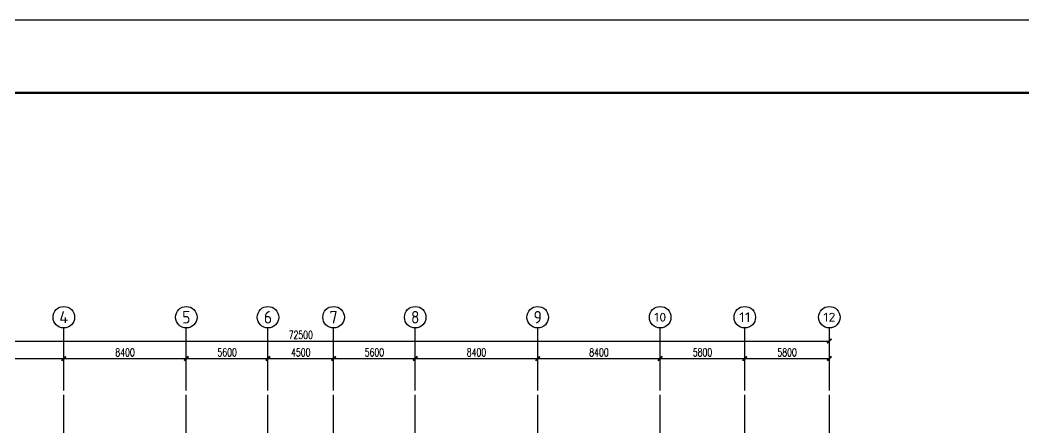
# Model space of a CAD drawing. Extents: x -1 to 1050000, y -900000 to 0.
# Drawn here: x 249692 to 318533, y -219815 to -191800 of the extents above; entities that cross this region are included whole.
import ezdxf
from ezdxf.enums import TextEntityAlignment as Align

# ---------------------------------------------------------------- set-up
doc = ezdxf.new("R2010")
doc.units = 0
doc.header["$LTSCALE"] = 1000
doc.header["$MEASUREMENT"] = 0
for name, color, linetype in [('AXIS', 3, 'Continuous'), ('AXIS_TEXT', 7, 'Continuous'), ('G-ANNO-TTLB-THIN', 151, 'Continuous')]:
    doc.layers.add(name, color=color, linetype=linetype)
doc.layers.add('DOTE', color=1, linetype='Continuous', plot=False)
doc.layers.add('G-ANNO-TTLB-WIDE', color=214, linetype='Continuous', lineweight=100)
doc.styles.add('_TCH_AXIS', font='tssdeng.shx', dxfattribs={"bigfont": 'GBCBIG.shx'})
doc.styles.add('_TCH_DIM_T3', font='SIMPLEX', dxfattribs={"width": 0.705882, "bigfont": 'GBCBIG'})
doc.styles.add('COMPLEX', font='COMPLEX')
doc.dimstyles.new('_TCH_ARCH&&100', dxfattribs={"dimtxt": 297.5, "dimasz": 100, "dimexe": 250, "dimexo": 300, "dimgap": 126.25, "dimtad": 1, "dimdec": 0, "dimzin": 0, "dimdsep": 46, "dimtxsty": '_TCH_DIM_T3', "dimblk": 'ARCHTICK', "dimcen": 0.09, "dimclrt": 7, "dimazin": 2, "dimtfac": 1, "dimtdec": 0, "dimtix": 1, "dimtmove": 2, "dimatfit": 3, "dimfxl": 1, "dimtolj": 1, "dimtzin": 0, "dimarcsym": 0})

# ---------------------------------------------------------------- blocks, each defined once
blk = doc.blocks.new('_AXISO')
blk.add_circle((0, 0), 0.5)
at = {"layer": 'AXIS_TEXT', "style": 'COMPLEX', "width": 1.041667}
blk.add_attdef('A', text='', height=0.56, dxfattribs=at).set_placement((-0.25, -0.28), (0.25, -0.28), align=Align.FIT)
blk = doc.blocks.new('_ArchTick')
at = {"color": 0, "linetype": 'ByBlock', "const_width": 0.4}
blk.add_lwpolyline([(-0.5, -0.5), (0.5, 0.5)], dxfattribs=at)
blk = doc.blocks.new('*D224')
at = {"layer": 'AXIS', "color": 0, "lineweight": -2, "transparency": 16777216}
for p, q in [((244291, -217247), (244291, -214797)), ((244291, -215047), (252691, -215047)), ((252691, -217247), (252691, -214797))]:
    blk.add_line(p, q, dxfattribs=at)
at = {"layer": 'Defpoints', "color": 0, "transparency": 16777216}
for p in [(252691, -215047), (244291, -217547), (252691, -217547)]:
    blk.add_point(p, dxfattribs=at)
at = {"layer": 'AXIS', "color": 0, "lineweight": -2, "transparency": 16777216, "xscale": 300, "yscale": 300, "zscale": 300, "rotation": 180}
blk.add_blockref('_ArchTick', (244291, -215047), dxfattribs=at)
at = {"layer": 'AXIS', "color": 0, "lineweight": -2, "transparency": 16777216, "xscale": 300, "yscale": 300, "zscale": 300}
blk.add_blockref('_ArchTick', (252691, -215047), dxfattribs=at)
at = {"layer": 'AXIS', "color": 7, "transparency": 16777216, "insert": (248491, -214622), "char_height": 550, "attachment_point": 5, "style": '_TCH_DIM_T3'}
blk.add_mtext('\\A1;8400', dxfattribs=at)
blk = doc.blocks.new('*D225')
at = {"layer": 'AXIS', "color": 0, "lineweight": -2, "transparency": 16777216}
for p, q in [((252691, -217247), (252691, -214797)), ((252691, -215047), (261091, -215047)), ((261091, -217247), (261091, -214797))]:
    blk.add_line(p, q, dxfattribs=at)
at = {"layer": 'Defpoints', "color": 0, "transparency": 16777216}
for p in [(261091, -215047), (252691, -217547), (261091, -217547)]:
    blk.add_point(p, dxfattribs=at)
at = {"layer": 'AXIS', "color": 0, "lineweight": -2, "transparency": 16777216, "xscale": 300, "yscale": 300, "zscale": 300, "rotation": 180}
blk.add_blockref('_ArchTick', (252691, -215047), dxfattribs=at)
at = {"layer": 'AXIS', "color": 0, "lineweight": -2, "transparency": 16777216, "xscale": 300, "yscale": 300, "zscale": 300}
blk.add_blockref('_ArchTick', (261091, -215047), dxfattribs=at)
at = {"layer": 'AXIS', "color": 7, "transparency": 16777216, "insert": (256891, -214622), "char_height": 550, "attachment_point": 5, "style": '_TCH_DIM_T3'}
blk.add_mtext('\\A1;8400', dxfattribs=at)
blk = doc.blocks.new('*D226')
at = {"layer": 'AXIS', "color": 0, "lineweight": -2, "transparency": 16777216}
for p, q in [((261091, -217247), (261091, -214797)), ((261091, -215047), (266691, -215047)), ((266691, -217247), (266691, -214797))]:
    blk.add_line(p, q, dxfattribs=at)
at = {"layer": 'Defpoints', "color": 0, "transparency": 16777216}
for p in [(266691, -215047), (261091, -217547), (266691, -217547)]:
    blk.add_point(p, dxfattribs=at)
at = {"layer": 'AXIS', "color": 0, "lineweight": -2, "transparency": 16777216, "xscale": 300, "yscale": 300, "zscale": 300, "rotation": 180}
blk.add_blockref('_ArchTick', (261091, -215047), dxfattribs=at)
at = {"layer": 'AXIS', "color": 0, "lineweight": -2, "transparency": 16777216, "xscale": 300, "yscale": 300, "zscale": 300}
blk.add_blockref('_ArchTick', (266691, -215047), dxfattribs=at)
at = {"layer": 'AXIS', "color": 7, "transparency": 16777216, "insert": (263891, -214622), "char_height": 550, "attachment_point": 5, "style": '_TCH_DIM_T3'}
blk.add_mtext('\\A1;5600', dxfattribs=at)
blk = doc.blocks.new('*D227')
at = {"layer": 'AXIS', "color": 0, "lineweight": -2, "transparency": 16777216}
for p, q in [((266691, -217247), (266691, -214797)), ((266691, -215047), (271191, -215047)), ((271191, -217247), (271191, -214797))]:
    blk.add_line(p, q, dxfattribs=at)
at = {"layer": 'Defpoints', "color": 0, "transparency": 16777216}
for p in [(271191, -215047), (266691, -217547), (271191, -217547)]:
    blk.add_point(p, dxfattribs=at)
at = {"layer": 'AXIS', "color": 0, "lineweight": -2, "transparency": 16777216, "xscale": 300, "yscale": 300, "zscale": 300, "rotation": 180}
blk.add_blockref('_ArchTick', (266691, -215047), dxfattribs=at)
at = {"layer": 'AXIS', "color": 0, "lineweight": -2, "transparency": 16777216, "xscale": 300, "yscale": 300, "zscale": 300}
blk.add_blockref('_ArchTick', (271191, -215047), dxfattribs=at)
at = {"layer": 'AXIS', "color": 7, "transparency": 16777216, "insert": (268941, -214622), "char_height": 550, "attachment_point": 5, "style": '_TCH_DIM_T3'}
blk.add_mtext('\\A1;4500', dxfattribs=at)
blk = doc.blocks.new('*D228')
at = {"layer": 'AXIS', "color": 0, "lineweight": -2, "transparency": 16777216}
for p, q in [((271191, -217247), (271191, -214797)), ((271191, -215047), (276791, -215047)), ((276791, -217247), (276791, -214797))]:
    blk.add_line(p, q, dxfattribs=at)
at = {"layer": 'Defpoints', "color": 0, "transparency": 16777216}
for p in [(276791, -215047), (271191, -217547), (276791, -217547)]:
    blk.add_point(p, dxfattribs=at)
at = {"layer": 'AXIS', "color": 0, "lineweight": -2, "transparency": 16777216, "xscale": 300, "yscale": 300, "zscale": 300, "rotation": 180}
blk.add_blockref('_ArchTick', (271191, -215047), dxfattribs=at)
at = {"layer": 'AXIS', "color": 0, "lineweight": -2, "transparency": 16777216, "xscale": 300, "yscale": 300, "zscale": 300}
blk.add_blockref('_ArchTick', (276791, -215047), dxfattribs=at)
at = {"layer": 'AXIS', "color": 7, "transparency": 16777216, "insert": (273991, -214622), "char_height": 550, "attachment_point": 5, "style": '_TCH_DIM_T3'}
blk.add_mtext('\\A1;5600', dxfattribs=at)
blk = doc.blocks.new('*D229')
at = {"layer": 'AXIS', "color": 0, "lineweight": -2, "transparency": 16777216}
for p, q in [((276791, -217247), (276791, -214797)), ((276791, -215047), (285191, -215047)), ((285191, -217247), (285191, -214797))]:
    blk.add_line(p, q, dxfattribs=at)
at = {"layer": 'Defpoints', "color": 0, "transparency": 16777216}
for p in [(285191, -215047), (276791, -217547), (285191, -217547)]:
    blk.add_point(p, dxfattribs=at)
at = {"layer": 'AXIS', "color": 0, "lineweight": -2, "transparency": 16777216, "xscale": 300, "yscale": 300, "zscale": 300, "rotation": 180}
blk.add_blockref('_ArchTick', (276791, -215047), dxfattribs=at)
at = {"layer": 'AXIS', "color": 0, "lineweight": -2, "transparency": 16777216, "xscale": 300, "yscale": 300, "zscale": 300}
blk.add_blockref('_ArchTick', (285191, -215047), dxfattribs=at)
at = {"layer": 'AXIS', "color": 7, "transparency": 16777216, "insert": (280991, -214622), "char_height": 550, "attachment_point": 5, "style": '_TCH_DIM_T3'}
blk.add_mtext('\\A1;8400', dxfattribs=at)
blk = doc.blocks.new('*D230')
at = {"layer": 'AXIS', "color": 0, "lineweight": -2, "transparency": 16777216}
for p, q in [((285191, -217247), (285191, -214797)), ((285191, -215047), (293591, -215047)), ((293591, -217247), (293591, -214797))]:
    blk.add_line(p, q, dxfattribs=at)
at = {"layer": 'Defpoints', "color": 0, "transparency": 16777216}
for p in [(293591, -215047), (285191, -217547), (293591, -217547)]:
    blk.add_point(p, dxfattribs=at)
at = {"layer": 'AXIS', "color": 0, "lineweight": -2, "transparency": 16777216, "xscale": 300, "yscale": 300, "zscale": 300, "rotation": 180}
blk.add_blockref('_ArchTick', (285191, -215047), dxfattribs=at)
at = {"layer": 'AXIS', "color": 0, "lineweight": -2, "transparency": 16777216, "xscale": 300, "yscale": 300, "zscale": 300}
blk.add_blockref('_ArchTick', (293591, -215047), dxfattribs=at)
at = {"layer": 'AXIS', "color": 7, "transparency": 16777216, "insert": (289391, -214622), "char_height": 550, "attachment_point": 5, "style": '_TCH_DIM_T3'}
blk.add_mtext('\\A1;8400', dxfattribs=at)
blk = doc.blocks.new('*D231')
at = {"layer": 'AXIS', "color": 0, "lineweight": -2, "transparency": 16777216}
for p, q in [((293591, -217247), (293591, -214797)), ((293591, -215047), (299391, -215047)), ((299391, -217247), (299391, -214797))]:
    blk.add_line(p, q, dxfattribs=at)
at = {"layer": 'Defpoints', "color": 0, "transparency": 16777216}
for p in [(299391, -215047), (293591, -217547), (299391, -217547)]:
    blk.add_point(p, dxfattribs=at)
at = {"layer": 'AXIS', "color": 0, "lineweight": -2, "transparency": 16777216, "xscale": 300, "yscale": 300, "zscale": 300, "rotation": 180}
blk.add_blockref('_ArchTick', (293591, -215047), dxfattribs=at)
at = {"layer": 'AXIS', "color": 0, "lineweight": -2, "transparency": 16777216, "xscale": 300, "yscale": 300, "zscale": 300}
blk.add_blockref('_ArchTick', (299391, -215047), dxfattribs=at)
at = {"layer": 'AXIS', "color": 7, "transparency": 16777216, "insert": (296491, -214622), "char_height": 550, "attachment_point": 5, "style": '_TCH_DIM_T3'}
blk.add_mtext('\\A1;5800', dxfattribs=at)
blk = doc.blocks.new('*D232')
at = {"layer": 'AXIS', "color": 0, "lineweight": -2, "transparency": 16777216}
for p, q in [((299391, -217247), (299391, -214797)), ((299391, -215047), (305191, -215047)), ((305191, -217247), (305191, -214797))]:
    blk.add_line(p, q, dxfattribs=at)
at = {"layer": 'Defpoints', "color": 0, "transparency": 16777216}
for p in [(305191, -215047), (299391, -217547), (305191, -217547)]:
    blk.add_point(p, dxfattribs=at)
at = {"layer": 'AXIS', "color": 0, "lineweight": -2, "transparency": 16777216, "xscale": 300, "yscale": 300, "zscale": 300, "rotation": 180}
blk.add_blockref('_ArchTick', (299391, -215047), dxfattribs=at)
at = {"layer": 'AXIS', "color": 0, "lineweight": -2, "transparency": 16777216, "xscale": 300, "yscale": 300, "zscale": 300}
blk.add_blockref('_ArchTick', (305191, -215047), dxfattribs=at)
at = {"layer": 'AXIS', "color": 7, "transparency": 16777216, "insert": (302291, -214622), "char_height": 550, "attachment_point": 5, "style": '_TCH_DIM_T3'}
blk.add_mtext('\\A1;5800', dxfattribs=at)
blk = doc.blocks.new('*D233')
at = {"layer": 'AXIS', "color": 0, "lineweight": -2, "transparency": 16777216}
for p, q in [((232691, -216847), (232691, -213597)), ((232691, -213847), (305191, -213847)), ((305191, -216847), (305191, -213597))]:
    blk.add_line(p, q, dxfattribs=at)
at = {"layer": 'Defpoints', "color": 0, "transparency": 16777216}
for p in [(305191, -213847), (232691, -217147), (305191, -217147)]:
    blk.add_point(p, dxfattribs=at)
at = {"layer": 'AXIS', "color": 0, "lineweight": -2, "transparency": 16777216, "xscale": 300, "yscale": 300, "zscale": 300, "rotation": 180}
blk.add_blockref('_ArchTick', (232691, -213847), dxfattribs=at)
at = {"layer": 'AXIS', "color": 0, "lineweight": -2, "transparency": 16777216, "xscale": 300, "yscale": 300, "zscale": 300}
blk.add_blockref('_ArchTick', (305191, -213847), dxfattribs=at)
at = {"layer": 'AXIS', "color": 7, "transparency": 16777216, "insert": (268941, -213422), "char_height": 550, "attachment_point": 5, "style": '_TCH_DIM_T3'}
blk.add_mtext('\\A1;72500', dxfattribs=at)

msp = doc.modelspace()

# ---------------------------------------------------------------- linework, layer by layer
at = {"layer": 'AXIS'}
for p, q in [((252690.6, -216947.09), (252690.6, -212947.09)), ((261090.6, -216947.09), (261090.6, -212947.09)), ((266690.6, -216947.09), (266690.6, -212947.09)), ((271190.6, -216947.09), (271190.6, -212947.09)), ((276790.6, -216947.09), (276790.6, -212947.09)), ((285190.6, -216947.09), (285190.6, -212947.09)), ((293590.6, -216947.09), (293590.6, -212947.09)), ((299390.6, -216947.09), (299390.6, -212947.09)), ((305190.6, -216947.09), (305190.6, -212947.09))]:
    msp.add_line(p, q, dxfattribs=at)
at = {"layer": 'DOTE'}
for p, q in [((252690.6, -270847.09), (252690.6, -217547.09)), ((261090.6, -270847.09), (261090.6, -217547.09)), ((266690.6, -270847.09), (266690.6, -217547.09)), ((271190.6, -270847.09), (271190.6, -217547.09)), ((276790.6, -270847.09), (276790.6, -217547.09)), ((285190.6, -270847.09), (285190.6, -217547.09)), ((293590.6, -270847.09), (293590.6, -217547.09)), ((299390.6, -270847.09), (299390.6, -217547.09)), ((305190.6, -270847.09), (305190.6, -217547.09))]:
    msp.add_line(p, q, dxfattribs=at)
at = {"layer": 'G-ANNO-TTLB-THIN'}
msp.add_lwpolyline([(209999.47, -191800.03), (209999.47, -360000.03), (328799.47, -360000.03), (328799.47, -191800.03)], close=True, dxfattribs=at)
at = {"layer": 'G-ANNO-TTLB-WIDE'}
msp.add_lwpolyline([(326799.47, -196800.03), (211999.47, -196800.03), (211999.47, -358000.03), (326799.47, -358000.03)], close=True, dxfattribs=at)

# ---------------------------------------------------------------- block references
at = {"layer": 'AXIS'}
ref = msp.add_blockref('_AXISO', (252690.6, -212208.84), dxfattribs=dict(at, xscale=1476.510067114094, yscale=1476.510067114094, zscale=1476.510067114094))
ref.add_attrib('A', '4', dxfattribs={"layer": 'AXIS_TEXT', "height": 822.12, "style": '_TCH_AXIS', "width": 1.320635}).set_placement((252377.41, -212619.9), (253003.79, -212619.9), align=Align.FIT)
ref = msp.add_blockref('_AXISO', (261090.6, -212208.84), dxfattribs=dict(at, xscale=1476.510067114094, yscale=1476.510067114094, zscale=1476.510067114094))
ref.add_attrib('A', '5', dxfattribs={"layer": 'AXIS_TEXT', "height": 859.97, "style": '_TCH_AXIS', "width": 1.238095}).set_placement((260803.94, -212638.82), (261377.25, -212638.82), align=Align.FIT)
ref = msp.add_blockref('_AXISO', (266690.6, -212208.84), dxfattribs=dict(at, xscale=1476.510067114094, yscale=1476.510067114094, zscale=1476.510067114094))
ref.add_attrib('A', '6', dxfattribs={"layer": 'AXIS_TEXT', "height": 859.97, "style": '_TCH_AXIS', "width": 1.333333}).set_placement((266403.94, -212638.82), (266977.25, -212638.82), align=Align.FIT)
ref = msp.add_blockref('_AXISO', (271190.6, -212208.84), dxfattribs=dict(at, xscale=1476.510067114094, yscale=1476.510067114094, zscale=1476.510067114094))
ref.add_attrib('A', '7', dxfattribs={"layer": 'AXIS_TEXT', "height": 859.97, "style": '_TCH_AXIS', "width": 1.238095}).set_placement((270903.94, -212638.82), (271477.25, -212638.82), align=Align.FIT)
ref = msp.add_blockref('_AXISO', (276790.6, -212208.84), dxfattribs=dict(at, xscale=1476.510067114094, yscale=1476.510067114094, zscale=1476.510067114094))
ref.add_attrib('A', '8', dxfattribs={"layer": 'AXIS_TEXT', "height": 859.97, "style": '_TCH_AXIS', "width": 1.238095}).set_placement((276503.94, -212638.82), (277077.25, -212638.82), align=Align.FIT)
ref = msp.add_blockref('_AXISO', (285190.6, -212208.84), dxfattribs=dict(at, xscale=1476.510067114094, yscale=1476.510067114094, zscale=1476.510067114094))
ref.add_attrib('A', '9', dxfattribs={"layer": 'AXIS_TEXT', "height": 859.97, "style": '_TCH_AXIS', "width": 1.333333}).set_placement((284903.94, -212638.82), (285477.25, -212638.82), align=Align.FIT)
ref = msp.add_blockref('_AXISO', (293590.6, -212208.84), dxfattribs=dict(at, xscale=1476.510067114094, yscale=1476.510067114094, zscale=1476.510067114094))
ref.add_attrib('A', '10', dxfattribs={"layer": 'AXIS_TEXT', "height": 606.191, "style": '_TCH_AXIS', "width": 1.196825}).set_placement((293172.04, -212511.93), (294009.16, -212511.93), align=Align.FIT)
ref = msp.add_blockref('_AXISO', (299390.6, -212208.84), dxfattribs=dict(at, xscale=1476.510067114094, yscale=1476.510067114094, zscale=1476.510067114094))
ref.add_attrib('A', '11', dxfattribs={"layer": 'AXIS_TEXT', "height": 680.602, "style": '_TCH_AXIS', "width": 1.414966}).set_placement((299001.68, -212549.14), (299779.51, -212549.14), align=Align.FIT)
ref = msp.add_blockref('_AXISO', (305190.6, -212208.84), dxfattribs=dict(at, xscale=1476.510067114094, yscale=1476.510067114094, zscale=1476.510067114094))
ref.add_attrib('A', '12', dxfattribs={"layer": 'AXIS_TEXT', "height": 606.191, "style": '_TCH_AXIS', "width": 1.196825}).set_placement((304772.04, -212511.93), (305609.16, -212511.93), align=Align.FIT)

# ---------------------------------------------------------------- dimensions: what is measured, and where the dimension line sits
for p1, p2, distance, picture, middle in [((232690.6, -217147.09), (305190.6, -217147.09), 3300, '*D233', (268940.6, -213422.09)), ((244290.6, -217547.09), (252690.6, -217547.09), 2500, '*D224', (248490.6, -214622.09)), ((252690.6, -217547.09), (261090.6, -217547.09), 2500, '*D225', (256890.6, -214622.09)), ((261090.6, -217547.09), (266690.6, -217547.09), 2500, '*D226', (263890.6, -214622.09)), ((266690.6, -217547.09), (271190.6, -217547.09), 2500, '*D227', (268940.6, -214622.09)), ((271190.6, -217547.09), (276790.6, -217547.09), 2500, '*D228', (273990.6, -214622.09)), ((276790.6, -217547.09), (285190.6, -217547.09), 2500, '*D229', (280990.6, -214622.09)), ((285190.6, -217547.09), (293590.6, -217547.09), 2500, '*D230', (289390.6, -214622.09)), ((293590.6, -217547.09), (299390.6, -217547.09), 2500, '*D231', (296490.6, -214622.09)), ((299390.6, -217547.09), (305190.6, -217547.09), 2500, '*D232', (302290.6, -214622.09))]:
    dim = msp.add_aligned_dim(p1=p1, p2=p2, distance=distance, dimstyle='_TCH_ARCH&&100', override={"dimtxt": 550, "dimasz": 300, "dimgap": 150}, dxfattribs=at)
    dim.commit()
    dim.dimension.update_dxf_attribs({"geometry": picture, "text_midpoint": middle})

doc.saveas('drawing.dxf')
